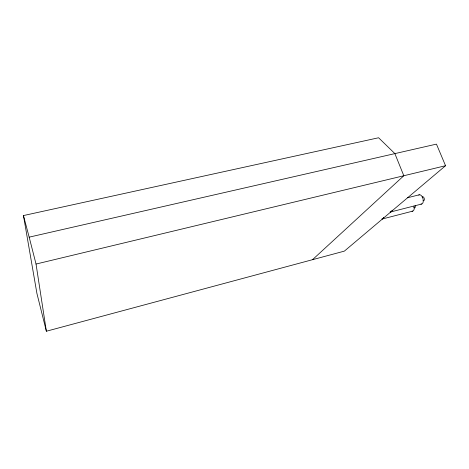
<?xml version="1.0" encoding="UTF-8"?>
<svg xmlns="http://www.w3.org/2000/svg" width="469" height="469" viewBox="0 0 469 469"><rect width="100%" height="100%" fill="white"/><g stroke="black" fill="none" stroke-linecap="round" stroke-linejoin="round"><path stroke-width="0.7" d="M312.518 259.685L403.815 175.74L394.88 153.615L378.6 137.763L23.45 215.564L36.922 293.447L46.372 331.237L344.363 251.126L445.55 165.721L436.451 144.118L29.172 237.15L23.45 215.564M382.493 218.947L412.685 211.144M390.788 211.941L421.649 204.044M407.414 197.777L419.35 194.782M46.372 331.237L36.037 264.047L445.55 165.721M29.172 237.15L36.037 264.047M418.741 195.086A4.772 2.58 75.4 0 1 423.038 198.862A4.772 2.58 75.4 0 1 420.957 204.021M392.125 210.223A4.842 2.415 75.5 0 1 390.138 211.906M383.759 217.299A4.719 2.292 75.3 0 1 381.872 218.9M422.194 197.144A2.034 1.108 75.4 0 1 423.677 197.285A2.034 1.108 75.4 0 1 424.304 199.829A2.034 1.108 75.4 0 1 423.044 200.562M415.206 205.75A1.987 1.049 75.2 0 1 415.006 207.661A1.987 1.049 75.2 0 1 413.781 207.474M413.986 206.137A4.655 2.451 75.2 0 1 412.022 211.109"/></g></svg>
